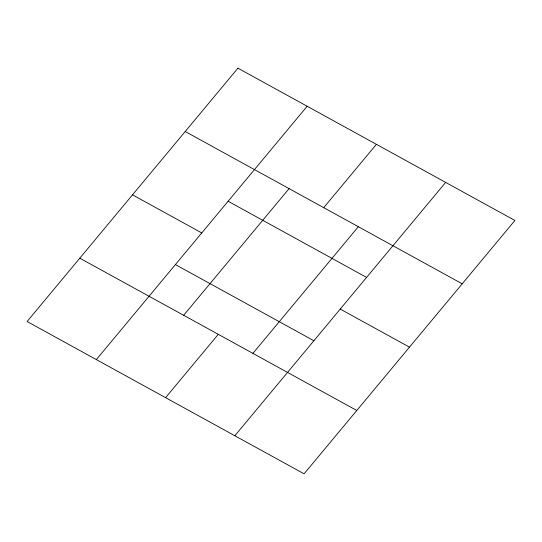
<?xml version="1.0" encoding="UTF-8"?>
<svg xmlns="http://www.w3.org/2000/svg" width="542" height="542" viewBox="0 0 542 542"><rect width="100%" height="100%" fill="white"/><g stroke="black" fill="none" stroke-linecap="round" stroke-linejoin="round"><path stroke-width="0.81" d="M96.347 359.597L307.165 106.259M183.67 315.295L289.082 188.63M165.588 397.665L218.297 334.333M323.703 207.667L376.412 144.335M252.918 353.37L358.33 226.705M234.835 435.741L445.653 182.403M185.215 131.516L462.197 283.812M228.107 201.258L366.595 277.409M132.512 194.849L201.753 232.924M340.247 309.075L409.488 347.151M175.405 264.591L313.893 340.742M79.803 258.188L356.785 410.484M237.918 68.184L27.1 321.521L304.082 473.816L514.9 220.479L237.918 68.184"/></g></svg>
